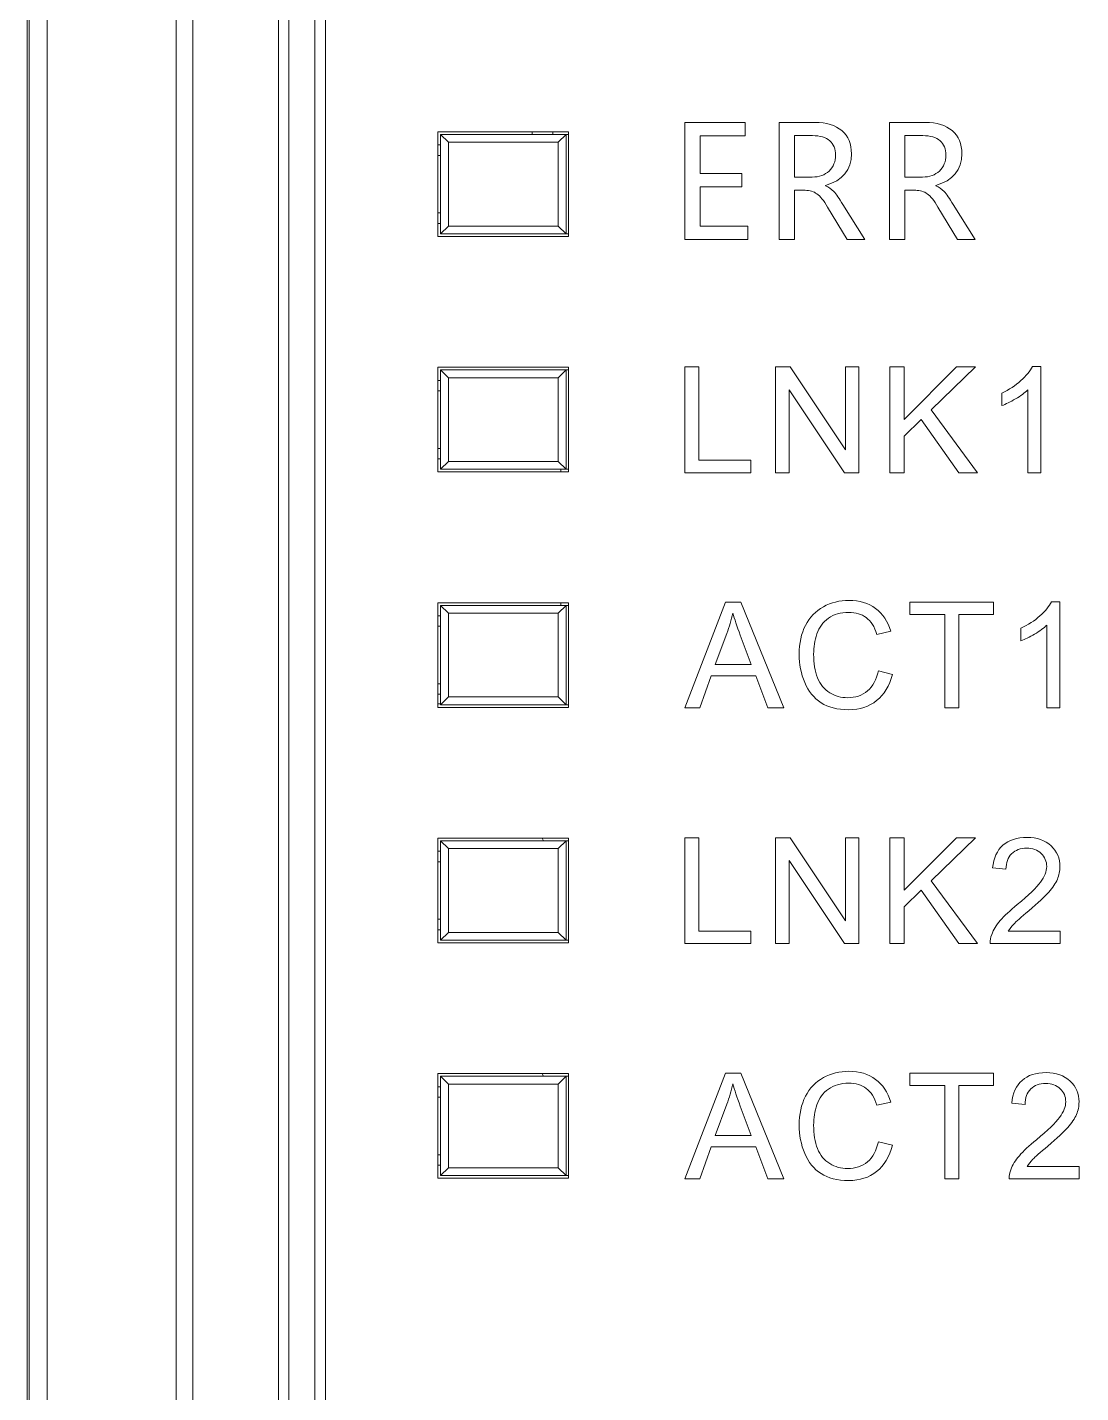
# Model space of a CAD drawing. Header units: millimetres. Extents: x 33157 to 59611, y -29750 to 1750.
# Drawn here: x 53366.64 to 53386.78, y -3633.18 to -3607.08 of the extents above; entities that cross this region are included whole.
import ezdxf

# ---------------------------------------------------------------- set-up
doc = ezdxf.new("R2010")
doc.units = ezdxf.units.MM
doc.layers.add('layer 1', color=7, linetype='Continuous', lineweight=18)

msp = doc.modelspace()

# ---------------------------------------------------------------- linework, layer by layer
at = {"layer": 'layer 1', "lineweight": 9}
for p, q in [((53366.63713943613, -3580.830937481324), (53366.63713943613, -3679.330737481322)), ((53366.67483943612, -3581.495037481319), (53366.67483943612, -3678.66663748132)), ((53367.01663943617, -3581.495037481319), (53367.01663943617, -3678.66663748132)), ((53369.48313943615, -3585.811437481322), (53369.48313943615, -3674.350237481324)), ((53369.79933943615, -3585.811437481322), (53369.79933943615, -3674.350237481324)), ((53371.43713943606, -3586.080937481324), (53371.43713943606, -3674.080737481322)), ((53371.63703943619, -3586.080937481324), (53371.63703943619, -3674.080737481322)), ((53372.13713943613, -3586.080937481324), (53372.13713943613, -3674.080737481322)), ((53372.3371394362, -3586.080937481324), (53372.3371394362, -3674.080737481322)), ((53374.48713943611, -3609.08083748132), (53374.48713943611, -3611.08083748132)), ((53374.53713943616, -3609.130837481322), (53374.53713943616, -3611.030837481317)), ((53376.28713943616, -3609.08083748132), (53376.28713943616, -3609.130837481322)), ((53376.68713943618, -3609.08083748132), (53376.68713943618, -3609.130837481322)), ((53376.93713943618, -3609.130837481322), (53376.93713943618, -3611.030837481317)), ((53376.98713943611, -3609.08083748132), (53376.98713943611, -3611.08083748132)), ((53374.68713943618, -3609.280837481324), (53374.68713943618, -3610.880837481322)), ((53376.78713943616, -3609.280837481324), (53376.78713943616, -3610.880837481322)), ((53374.48713943611, -3613.58083748132), (53374.48713943611, -3615.580837481327)), ((53374.53713943616, -3613.630837481322), (53374.53713943616, -3615.530837481324)), ((53376.93713943618, -3613.630837481322), (53376.93713943618, -3615.530837481324)), ((53376.98713943611, -3613.58083748132), (53376.98713943611, -3615.580837481327)), ((53374.68713943618, -3613.780837481324), (53374.68713943618, -3615.380837481322)), ((53376.78713943616, -3613.780837481324), (53376.78713943616, -3615.380837481322)), ((53376.83713943609, -3615.530837481324), (53376.83713943609, -3615.580837481327)), ((53374.48713943611, -3618.080837481327), (53374.48713943611, -3620.08083748132)), ((53374.53713943616, -3618.130837481322), (53374.53713943616, -3620.030837481324)), ((53376.83713943609, -3618.080837481327), (53376.83713943609, -3618.130837481322)), ((53376.93713943618, -3618.130837481322), (53376.93713943618, -3620.030837481324)), ((53376.98713943611, -3618.080837481327), (53376.98713943611, -3620.08083748132)), ((53374.68713943618, -3618.280837481324), (53374.68713943618, -3619.880837481322)), ((53376.78713943616, -3618.280837481324), (53376.78713943616, -3619.880837481322)), ((53374.48713943611, -3622.58083748132), (53374.48713943611, -3624.58083748132)), ((53376.98713943611, -3622.58083748132), (53376.98713943611, -3624.58083748132)), ((53374.53713943616, -3622.630837481322), (53374.53713943616, -3624.530837481324)), ((53374.68713943618, -3622.780837481324), (53374.68713943618, -3624.380837481322)), ((53376.78713943616, -3622.780837481324), (53376.78713943616, -3624.380837481322)), ((53376.93713943618, -3622.630837481322), (53376.93713943618, -3624.530837481324)), ((53374.48713943611, -3627.08083748132), (53374.48713943611, -3629.08083748132)), ((53374.53713943616, -3627.130837481322), (53374.53713943616, -3629.030837481324)), ((53374.68713943618, -3627.280837481317), (53374.68713943618, -3628.880837481322)), ((53376.78713943616, -3627.280837481317), (53376.78713943616, -3628.880837481322)), ((53376.93713943618, -3627.130837481322), (53376.93713943618, -3629.030837481324)), ((53376.98713943611, -3627.08083748132), (53376.98713943611, -3629.08083748132))]:
    msp.add_line(p, q, dxfattribs=at)
at = {"layer": 'layer 1'}
for points, knots in [([(53380.41503943612, -3611.141437481324), (53380.41503943612, -3611.141437481324), (53379.2099394361, -3611.141437481324), (53379.2099394361, -3611.141437481324), (53379.2099394361, -3611.141437481324), (53379.2099394361, -3608.900237481327), (53379.2099394361, -3608.900237481327), (53379.2099394361, -3608.900237481327), (53380.36463943605, -3608.900237481327), (53380.36463943605, -3608.900237481327), (53380.36463943605, -3608.900237481327), (53380.36463943605, -3609.157537481325), (53380.36463943605, -3609.157537481325), (53380.36463943605, -3609.157537481325), (53379.49933943611, -3609.157537481325), (53379.49933943611, -3609.157537481325), (53379.49933943611, -3609.157537481325), (53379.49933943611, -3609.875137481321), (53379.49933943611, -3609.875137481321), (53379.49933943611, -3609.875137481321), (53380.30093943611, -3609.875137481321), (53380.30093943611, -3609.875137481321), (53380.30093943611, -3609.875137481321), (53380.30093943611, -3610.131437481322), (53380.30093943611, -3610.131437481322), (53380.30093943611, -3610.131437481322), (53379.49933943611, -3610.131437481322), (53379.49933943611, -3610.131437481322), (53379.49933943611, -3610.131437481322), (53379.49933943611, -3610.885137481323), (53379.49933943611, -3610.885137481323), (53379.49933943611, -3610.885137481323), (53380.41503943612, -3610.885137481323), (53380.41503943612, -3610.885137481323), (53380.41503943612, -3610.885137481323), (53380.41503943612, -3611.141437481324), (53380.41503943612, -3611.141437481324)], [0, 0, 0, 0, 139937.0325976835, 139937.0325976835, 139937.0325976835, 279874.0651953671, 279874.0651953671, 279874.0651953671, 419811.0977930505, 419811.0977930505, 419811.0977930505, 559748.130390734, 559748.130390734, 559748.130390734, 699685.1629884173, 699685.1629884173, 699685.1629884173, 839622.195586101, 839622.195586101, 839622.195586101, 979559.2281837844, 979559.2281837844, 979559.2281837844, 1119496.260781468, 1119496.260781468, 1119496.260781468, 1259433.293379151, 1259433.293379151, 1259433.293379151, 1399370.325976835, 1399370.325976835, 1399370.325976835, 1539307.358574518, 1539307.358574518, 1539307.358574518, 1679244.391172202, 1679244.391172202, 1679244.391172202, 1679244.391172202]), ([(53382.65083943614, -3611.141437481324), (53382.65083943614, -3611.141437481324), (53382.30953943617, -3611.141437481324), (53382.30953943617, -3611.141437481324), (53382.30953943617, -3611.141437481324), (53381.93763943615, -3610.519137481321), (53381.93763943615, -3610.519137481321), (53381.86353943606, -3610.394637481323), (53381.7953394362, -3610.310237481323), (53381.73363943612, -3610.265337481323), (53381.67193943616, -3610.220337481324), (53381.59833943615, -3610.198137481325), (53381.51243943621, -3610.198137481325), (53381.51243943621, -3610.198137481325), (53381.30393943614, -3610.198137481325), (53381.30393943614, -3610.198137481325), (53381.30393943614, -3610.198137481325), (53381.30393943614, -3611.141437481324), (53381.30393943614, -3611.141437481324), (53381.30393943614, -3611.141437481324), (53381.01453943613, -3611.141437481324), (53381.01453943613, -3611.141437481324), (53381.01453943613, -3611.141437481324), (53381.01453943613, -3608.900237481327), (53381.01453943613, -3608.900237481327), (53381.01453943613, -3608.900237481327), (53381.69763943616, -3608.900237481327), (53381.69763943616, -3608.900237481327), (53381.91543943614, -3608.900237481327), (53382.0862394361, -3608.952537481323), (53382.20973943609, -3609.057737481321), (53382.33323943619, -3609.162937481319), (53382.39493943616, -3609.310137481326), (53382.39493943616, -3609.499237481322), (53382.39493943616, -3609.809937481324), (53382.22903943613, -3610.011437481319), (53381.89713943614, -3610.103837481321), (53381.89713943614, -3610.103837481321), (53381.89713943614, -3610.111237481323), (53381.89713943614, -3610.111237481323), (53381.95883943611, -3610.137337481326), (53382.01223943608, -3610.17443748132), (53382.05713943606, -3610.222837481327), (53382.10203943615, -3610.270737481324), (53382.15983943611, -3610.353237481321), (53382.23143943613, -3610.47023748132), (53382.23143943613, -3610.47023748132), (53382.65083943614, -3611.141437481324), (53382.65083943614, -3611.141437481324)], [0, 0, 0, 0, 138315.7474381975, 138315.7474381975, 138315.7474381975, 276631.4948763949, 276631.4948763949, 276631.4948763949, 414947.2423145924, 414947.2423145924, 414947.2423145924, 553262.9897527898, 553262.9897527898, 553262.9897527898, 691578.7371909873, 691578.7371909873, 691578.7371909873, 829894.4846291847, 829894.4846291847, 829894.4846291847, 968210.2320673822, 968210.2320673822, 968210.2320673822, 1106525.97950558, 1106525.97950558, 1106525.97950558, 1244841.726943777, 1244841.726943777, 1244841.726943777, 1383157.474381975, 1383157.474381975, 1383157.474381975, 1521473.221820172, 1521473.221820172, 1521473.221820172, 1659788.969258369, 1659788.969258369, 1659788.969258369, 1798104.716696567, 1798104.716696567, 1798104.716696567, 1936420.464134764, 1936420.464134764, 1936420.464134764, 2074736.211572962, 2074736.211572962, 2074736.211572962, 2213051.959011159, 2213051.959011159, 2213051.959011159, 2213051.959011159]), ([(53384.76063943612, -3611.141437481324), (53384.76063943612, -3611.141437481324), (53384.41933943615, -3611.141437481324), (53384.41933943615, -3611.141437481324), (53384.41933943615, -3611.141437481324), (53384.04743943612, -3610.519137481321), (53384.04743943612, -3610.519137481321), (53383.97333943615, -3610.394637481323), (53383.90513943617, -3610.310237481323), (53383.8434394361, -3610.265337481323), (53383.78173943613, -3610.220337481324), (53383.70813943613, -3610.198137481325), (53383.62223943607, -3610.198137481325), (53383.62223943607, -3610.198137481325), (53383.41373943612, -3610.198137481325), (53383.41373943612, -3610.198137481325), (53383.41373943612, -3610.198137481325), (53383.41373943612, -3611.141437481324), (53383.41373943612, -3611.141437481324), (53383.41373943612, -3611.141437481324), (53383.12433943611, -3611.141437481324), (53383.12433943611, -3611.141437481324), (53383.12433943611, -3611.141437481324), (53383.12433943611, -3608.900237481327), (53383.12433943611, -3608.900237481327), (53383.12433943611, -3608.900237481327), (53383.80743943613, -3608.900237481327), (53383.80743943613, -3608.900237481327), (53384.02523943612, -3608.900237481327), (53384.1960394362, -3608.952537481323), (53384.31953943618, -3609.057737481321), (53384.44303943605, -3609.162937481319), (53384.50473943613, -3609.310137481326), (53384.50473943613, -3609.499237481322), (53384.50473943613, -3609.809937481324), (53384.33883943611, -3610.011437481319), (53384.00693943612, -3610.103837481321), (53384.00693943612, -3610.103837481321), (53384.00693943612, -3610.111237481323), (53384.00693943612, -3610.111237481323), (53384.06863943608, -3610.137337481326), (53384.12203943617, -3610.17443748132), (53384.16693943615, -3610.222837481327), (53384.21183943613, -3610.270737481324), (53384.26963943608, -3610.353237481321), (53384.34123943611, -3610.47023748132), (53384.34123943611, -3610.47023748132), (53384.76063943612, -3611.141437481324), (53384.76063943612, -3611.141437481324)], [0, 0, 0, 0, 138321.0194259754, 138321.0194259754, 138321.0194259754, 276642.0388519507, 276642.0388519507, 276642.0388519507, 414963.0582779261, 414963.0582779261, 414963.0582779261, 553284.0777039015, 553284.0777039015, 553284.0777039015, 691605.0971298768, 691605.0971298768, 691605.0971298768, 829926.1165558521, 829926.1165558521, 829926.1165558521, 968247.1359818275, 968247.1359818275, 968247.1359818275, 1106568.155407803, 1106568.155407803, 1106568.155407803, 1244889.174833778, 1244889.174833778, 1244889.174833778, 1383210.194259754, 1383210.194259754, 1383210.194259754, 1521531.213685729, 1521531.213685729, 1521531.213685729, 1659852.233111704, 1659852.233111704, 1659852.233111704, 1798173.25253768, 1798173.25253768, 1798173.25253768, 1936494.271963655, 1936494.271963655, 1936494.271963655, 2074815.29138963, 2074815.29138963, 2074815.29138963, 2213136.310815606, 2213136.310815606, 2213136.310815606, 2213136.310815606]), ([(53381.30393943614, -3609.153537481324), (53381.30393943614, -3609.153537481324), (53381.30393943614, -3609.944737481324), (53381.30393943614, -3609.944737481324), (53381.30393943614, -3609.944737481324), (53381.64523943611, -3609.944737481324), (53381.64523943611, -3609.944737481324), (53381.77763943611, -3609.944737481324), (53381.88473943614, -3609.906237481321), (53381.96723943616, -3609.829237481324), (53382.04973943617, -3609.751637481319), (53382.09123943611, -3609.650437481322), (53382.09123943611, -3609.525437481322), (53382.09123943611, -3609.408437481324), (53382.05323943617, -3609.317537481321), (53381.97813943615, -3609.251837481322), (53381.90303943613, -3609.186137481322), (53381.79343943617, -3609.153537481324), (53381.64963943609, -3609.153537481324), (53381.64963943609, -3609.153537481324), (53381.30393943614, -3609.153537481324), (53381.30393943614, -3609.153537481324)], [0, 0, 0, 0, 144335.8656659638, 144335.8656659638, 144335.8656659638, 288671.7313319276, 288671.7313319276, 288671.7313319276, 433007.5969978914, 433007.5969978914, 433007.5969978914, 577343.4626638553, 577343.4626638553, 577343.4626638553, 721679.328329819, 721679.328329819, 721679.328329819, 866015.1939957829, 866015.1939957829, 866015.1939957829, 1010351.059661747, 1010351.059661747, 1010351.059661747, 1010351.059661747]), ([(53383.41373943612, -3609.153537481324), (53383.41373943612, -3609.153537481324), (53383.41373943612, -3609.944737481324), (53383.41373943612, -3609.944737481324), (53383.41373943612, -3609.944737481324), (53383.75503943609, -3609.944737481324), (53383.75503943609, -3609.944737481324), (53383.88743943609, -3609.944737481324), (53383.99453943611, -3609.906237481321), (53384.07703943613, -3609.829237481324), (53384.15953943615, -3609.751637481319), (53384.20103943608, -3609.650437481322), (53384.20103943608, -3609.525437481322), (53384.20103943608, -3609.408437481324), (53384.16303943614, -3609.317537481321), (53384.08793943613, -3609.251837481322), (53384.01283943611, -3609.186137481322), (53383.90323943614, -3609.153537481324), (53383.75943943618, -3609.153537481324), (53383.75943943618, -3609.153537481324), (53383.41373943612, -3609.153537481324), (53383.41373943612, -3609.153537481324)], [0, 0, 0, 0, 144341.3772217389, 144341.3772217389, 144341.3772217389, 288682.7544434778, 288682.7544434778, 288682.7544434778, 433024.1316652167, 433024.1316652167, 433024.1316652167, 577365.5088869557, 577365.5088869557, 577365.5088869557, 721706.8861086946, 721706.8861086946, 721706.8861086946, 866048.2633304335, 866048.2633304335, 866048.2633304335, 1010389.640552173, 1010389.640552173, 1010389.640552173, 1010389.640552173]), ([(53379.2099394361, -3615.595437481322), (53379.2099394361, -3615.595437481322), (53379.2099394361, -3613.574737481321), (53379.2099394361, -3613.574737481321), (53379.2099394361, -3613.574737481321), (53379.4780394362, -3613.574737481321), (53379.4780394362, -3613.574737481321), (53379.4780394362, -3613.574737481321), (53379.4780394362, -3615.358337481323), (53379.4780394362, -3615.358337481323), (53379.4780394362, -3615.358337481323), (53380.47143943612, -3615.358337481323), (53380.47143943612, -3615.358337481323), (53380.47143943612, -3615.358337481323), (53380.47143943612, -3615.595437481322), (53380.47143943612, -3615.595437481322), (53380.47143943612, -3615.595437481322), (53379.2099394361, -3615.595437481322), (53379.2099394361, -3615.595437481322)], [0, 0, 0, 0, 146460.0384541511, 146460.0384541511, 146460.0384541511, 292920.0769083021, 292920.0769083021, 292920.0769083021, 439380.1153624533, 439380.1153624533, 439380.1153624533, 585840.1538166043, 585840.1538166043, 585840.1538166043, 732300.1922707554, 732300.1922707554, 732300.1922707554, 878760.2307249065, 878760.2307249065, 878760.2307249065, 878760.2307249065]), ([(53380.94483943614, -3615.595437481322), (53380.94483943614, -3615.595437481322), (53380.94483943614, -3613.574737481321), (53380.94483943614, -3613.574737481321), (53380.94483943614, -3613.574737481321), (53381.21953943621, -3613.574737481321), (53381.21953943621, -3613.574737481321), (53381.21953943621, -3613.574737481321), (53382.27973943616, -3615.160837481321), (53382.27973943616, -3615.160837481321), (53382.27973943616, -3615.160837481321), (53382.27973943616, -3613.574737481321), (53382.27973943616, -3613.574737481321), (53382.27973943616, -3613.574737481321), (53382.53653943613, -3613.574737481321), (53382.53653943613, -3613.574737481321), (53382.53653943613, -3613.574737481321), (53382.53653943613, -3615.595437481322), (53382.53653943613, -3615.595437481322), (53382.53653943613, -3615.595437481322), (53382.26183943618, -3615.595437481322), (53382.26183943618, -3615.595437481322), (53382.26183943618, -3615.595437481322), (53381.20163943611, -3614.009337481321), (53381.20163943611, -3614.009337481321), (53381.20163943611, -3614.009337481321), (53381.20163943611, -3615.595437481322), (53381.20163943611, -3615.595437481322), (53381.20163943611, -3615.595437481322), (53380.94483943614, -3615.595437481322), (53380.94483943614, -3615.595437481322)], [0, 0, 0, 0, 141251.6092724068, 141251.6092724068, 141251.6092724068, 282503.2185448137, 282503.2185448137, 282503.2185448137, 423754.8278172205, 423754.8278172205, 423754.8278172205, 565006.4370896274, 565006.4370896274, 565006.4370896274, 706258.0463620342, 706258.0463620342, 706258.0463620342, 847509.6556344411, 847509.6556344411, 847509.6556344411, 988761.264906848, 988761.264906848, 988761.264906848, 1130012.874179255, 1130012.874179255, 1130012.874179255, 1271264.483451661, 1271264.483451661, 1271264.483451661, 1412516.092724068, 1412516.092724068, 1412516.092724068, 1412516.092724068]), ([(53383.13123943614, -3615.595437481322), (53383.13123943614, -3615.595437481322), (53383.13123943614, -3613.574737481321), (53383.13123943614, -3613.574737481321), (53383.13123943614, -3613.574737481321), (53383.39933943613, -3613.574737481321), (53383.39933943613, -3613.574737481321), (53383.39933943613, -3613.574737481321), (53383.39933943613, -3614.576637481324), (53383.39933943613, -3614.576637481324), (53383.39933943613, -3614.576637481324), (53384.40313943608, -3613.574737481321), (53384.40313943608, -3613.574737481321), (53384.40313943608, -3613.574737481321), (53384.76533943617, -3613.574737481321), (53384.76533943617, -3613.574737481321), (53384.76533943617, -3613.574737481321), (53383.91773943607, -3614.394137481321), (53383.91773943607, -3614.394137481321), (53383.91773943607, -3614.394137481321), (53384.80203943611, -3615.595437481322), (53384.80203943611, -3615.595437481322), (53384.80203943611, -3615.595437481322), (53384.44923943623, -3615.595437481322), (53384.44923943623, -3615.595437481322), (53384.44923943623, -3615.595437481322), (53383.73003943618, -3614.575637481327), (53383.73003943618, -3614.575637481327), (53383.73003943618, -3614.575637481327), (53383.39933943613, -3614.895537481322), (53383.39933943613, -3614.895537481322), (53383.39933943613, -3614.895537481322), (53383.39933943613, -3615.595437481322), (53383.39933943613, -3615.595437481322), (53383.39933943613, -3615.595437481322), (53383.13123943614, -3615.595437481322), (53383.13123943614, -3615.595437481322)], [0, 0, 0, 0, 139953.9060542283, 139953.9060542283, 139953.9060542283, 279907.8121084569, 279907.8121084569, 279907.8121084569, 419861.7181626852, 419861.7181626852, 419861.7181626852, 559815.6242169136, 559815.6242169136, 559815.6242169136, 699769.5302711419, 699769.5302711419, 699769.5302711419, 839723.4363253705, 839723.4363253705, 839723.4363253705, 979677.3423795988, 979677.3423795988, 979677.3423795988, 1119631.248433827, 1119631.248433827, 1119631.248433827, 1259585.154488056, 1259585.154488056, 1259585.154488056, 1399539.060542284, 1399539.060542284, 1399539.060542284, 1539492.966596512, 1539492.966596512, 1539492.966596512, 1679446.872650741, 1679446.872650741, 1679446.872650741, 1679446.872650741]), ([(53386.01433943612, -3615.595437481322), (53386.01433943612, -3615.595437481322), (53385.76593943608, -3615.595437481322), (53385.76593943608, -3615.595437481322), (53385.76593943608, -3615.595437481322), (53385.76593943608, -3614.014037481326), (53385.76593943608, -3614.014037481326), (53385.7062394361, -3614.071437481324), (53385.62763943621, -3614.12833748132), (53385.5307394362, -3614.185237481323), (53385.43383943608, -3614.242237481317), (53385.34633943606, -3614.28503748132), (53385.26923943606, -3614.31323748132), (53385.26923943606, -3614.31323748132), (53385.26923943606, -3614.07333748132), (53385.26923943606, -3614.07333748132), (53385.40803943614, -3614.008437481322), (53385.52933943614, -3613.929437481324), (53385.63333943619, -3613.836237481321), (53385.73723943617, -3613.743637481325), (53385.81113943613, -3613.653737481319), (53385.85433943609, -3613.566237481325), (53385.85433943609, -3613.566237481325), (53386.01433943612, -3613.566237481325), (53386.01433943612, -3613.566237481325), (53386.01433943612, -3613.566237481325), (53386.01433943612, -3615.595437481322), (53386.01433943612, -3615.595437481322)], [0, 0, 0, 0, 141928.2279613859, 141928.2279613859, 141928.2279613859, 283856.4559227718, 283856.4559227718, 283856.4559227718, 425784.6838841576, 425784.6838841576, 425784.6838841576, 567712.9118455435, 567712.9118455435, 567712.9118455435, 709641.1398069294, 709641.1398069294, 709641.1398069294, 851569.3677683152, 851569.3677683152, 851569.3677683152, 993497.595729701, 993497.595729701, 993497.595729701, 1135425.823691087, 1135425.823691087, 1135425.823691087, 1277354.051652473, 1277354.051652473, 1277354.051652473, 1277354.051652473]), ([(53379.2099394361, -3620.091137481321), (53379.2099394361, -3620.091137481321), (53379.98503943619, -3618.07043748132), (53379.98503943619, -3618.07043748132), (53379.98503943619, -3618.07043748132), (53380.27903943618, -3618.07043748132), (53380.27903943618, -3618.07043748132), (53380.27903943618, -3618.07043748132), (53381.1017394362, -3620.091137481321), (53381.1017394362, -3620.091137481321), (53381.1017394362, -3620.091137481321), (53380.79743943612, -3620.091137481321), (53380.79743943612, -3620.091137481321), (53380.79743943612, -3620.091137481321), (53380.56363943608, -3619.478737481323), (53380.56363943608, -3619.478737481323), (53380.56363943608, -3619.478737481323), (53379.71273943612, -3619.478737481323), (53379.71273943612, -3619.478737481323), (53379.71273943612, -3619.478737481323), (53379.49353943607, -3620.091137481321), (53379.49353943607, -3620.091137481321), (53379.49353943607, -3620.091137481321), (53379.2099394361, -3620.091137481321), (53379.2099394361, -3620.091137481321)], [0, 0, 0, 0, 143210.0562623974, 143210.0562623974, 143210.0562623974, 286420.1125247947, 286420.1125247947, 286420.1125247947, 429630.1687871921, 429630.1687871921, 429630.1687871921, 572840.2250495894, 572840.2250495894, 572840.2250495894, 716050.2813119867, 716050.2813119867, 716050.2813119867, 859260.3375743842, 859260.3375743842, 859260.3375743842, 1002470.393836781, 1002470.393836781, 1002470.393836781, 1145680.450099179, 1145680.450099179, 1145680.450099179, 1145680.450099179]), ([(53382.90993943617, -3619.382337481321), (53382.90993943617, -3619.382337481321), (53383.17803943616, -3619.450037481321), (53383.17803943616, -3619.450037481321), (53383.12213943612, -3619.669737481322), (53383.02143943617, -3619.836637481319), (53382.87613943619, -3619.951937481324), (53382.73073943616, -3620.067137481324), (53382.55293943621, -3620.125037481323), (53382.34273943612, -3620.125037481323), (53382.1254394361, -3620.125037481323), (53381.94853943614, -3620.08083748132), (53381.81213943606, -3619.991937481324), (53381.6757394361, -3619.903437481326), (53381.57223943614, -3619.775037481318), (53381.50123943614, -3619.607137481317), (53381.43023943614, -3619.438737481322), (53381.39443943619, -3619.258637481325), (53381.39443943619, -3619.065737481323), (53381.39443943619, -3618.855437481324), (53381.43443943611, -3618.672037481322), (53381.5148394362, -3618.51543748132), (53381.59533943613, -3618.358737481321), (53381.70963943614, -3618.239737481322), (53381.85773943613, -3618.158437481324), (53382.00593943619, -3618.077037481321), (53382.16913943614, -3618.036537481325), (53382.34693943609, -3618.036537481325), (53382.54923943609, -3618.036537481325), (53382.71903943612, -3618.087837481317), (53382.85633943618, -3618.19083748132), (53382.99413943609, -3618.293837481323), (53383.09013943611, -3618.43823748132), (53383.14423943606, -3618.624537481322), (53383.14423943606, -3618.624537481322), (53382.88173943611, -3618.686637481324), (53382.88173943611, -3618.686637481324), (53382.83513943611, -3618.539837481322), (53382.76693943613, -3618.432637481324), (53382.67803943616, -3618.365837481323), (53382.58913943607, -3618.298537481321), (53382.47723943616, -3618.26513748132), (53382.34223943616, -3618.26513748132), (53382.18743943614, -3618.26513748132), (53382.05763943614, -3618.302337481319), (53381.95373943615, -3618.376637481327), (53381.8497394361, -3618.450937481327), (53381.77633943611, -3618.55113748132), (53381.7345394361, -3618.676237481325), (53381.69223943613, -3618.801837481325), (53381.67103943617, -3618.931237481323), (53381.67103943617, -3619.064337481322), (53381.67103943617, -3619.236037481321), (53381.69593943613, -3619.386037481322), (53381.74583943612, -3619.514037481319), (53381.79563943615, -3619.64243748132), (53381.87323943611, -3619.737937481324), (53381.97863943611, -3619.80143748132), (53382.08403943611, -3619.864937481324), (53382.19783943616, -3619.896437481321), (53382.32063943606, -3619.896437481321), (53382.47013943612, -3619.896437481321), (53382.59623943611, -3619.853137481324), (53382.6997394362, -3619.767037481323), (53382.80323943617, -3619.680537481318), (53382.87323943611, -3619.552537481321), (53382.90993943617, -3619.382337481321)], [0, 0, 0, 0, 136995.7230331498, 136995.7230331498, 136995.7230331498, 273991.4460662993, 273991.4460662993, 273991.4460662993, 410987.1690994492, 410987.1690994492, 410987.1690994492, 547982.8921325987, 547982.8921325987, 547982.8921325987, 684978.6151657485, 684978.6151657485, 684978.6151657485, 821974.338198898, 821974.338198898, 821974.338198898, 958970.0612320477, 958970.0612320477, 958970.0612320477, 1095965.784265197, 1095965.784265197, 1095965.784265197, 1232961.507298347, 1232961.507298347, 1232961.507298347, 1369957.230331497, 1369957.230331497, 1369957.230331497, 1506952.953364647, 1506952.953364647, 1506952.953364647, 1643948.676397796, 1643948.676397796, 1643948.676397796, 1780944.399430946, 1780944.399430946, 1780944.399430946, 1917940.122464095, 1917940.122464095, 1917940.122464095, 2054935.845497245, 2054935.845497245, 2054935.845497245, 2191931.568530395, 2191931.568530395, 2191931.568530395, 2328927.291563544, 2328927.291563544, 2328927.291563544, 2465923.014596695, 2465923.014596695, 2465923.014596695, 2602918.737629844, 2602918.737629844, 2602918.737629844, 2739914.460662994, 2739914.460662994, 2739914.460662994, 2876910.183696143, 2876910.183696143, 2876910.183696143, 3013905.906729293, 3013905.906729293, 3013905.906729293, 3013905.906729293]), ([(53384.17913943615, -3620.091137481321), (53384.17913943615, -3620.091137481321), (53384.17913943615, -3618.307537481319), (53384.17913943615, -3618.307537481319), (53384.17913943615, -3618.307537481319), (53383.51313943618, -3618.307537481319), (53383.51313943618, -3618.307537481319), (53383.51313943618, -3618.307537481319), (53383.51313943618, -3618.07043748132), (53383.51313943618, -3618.07043748132), (53383.51313943618, -3618.07043748132), (53385.11333943617, -3618.07043748132), (53385.11333943617, -3618.07043748132), (53385.11333943617, -3618.07043748132), (53385.11333943617, -3618.307537481319), (53385.11333943617, -3618.307537481319), (53385.11333943617, -3618.307537481319), (53384.44733943608, -3618.307537481319), (53384.44733943608, -3618.307537481319), (53384.44733943608, -3618.307537481319), (53384.44733943608, -3620.091137481321), (53384.44733943608, -3620.091137481321), (53384.44733943608, -3620.091137481321), (53384.17913943615, -3620.091137481321), (53384.17913943615, -3620.091137481321)], [0, 0, 0, 0, 143220.1032585737, 143220.1032585737, 143220.1032585737, 286440.2065171473, 286440.2065171473, 286440.2065171473, 429660.3097757209, 429660.3097757209, 429660.3097757209, 572880.4130342946, 572880.4130342946, 572880.4130342946, 716100.5162928683, 716100.5162928683, 716100.5162928683, 859320.6195514419, 859320.6195514419, 859320.6195514419, 1002540.722810016, 1002540.722810016, 1002540.722810016, 1145760.826068589, 1145760.826068589, 1145760.826068589, 1145760.826068589]), ([(53386.37883943615, -3620.091137481321), (53386.37883943615, -3620.091137481321), (53386.13043943611, -3620.091137481321), (53386.13043943611, -3620.091137481321), (53386.13043943611, -3620.091137481321), (53386.13043943611, -3618.509737481319), (53386.13043943611, -3618.509737481319), (53386.07073943612, -3618.567137481324), (53385.99213943612, -3618.62403748132), (53385.89523943623, -3618.680937481323), (53385.79833943611, -3618.737937481324), (53385.7108394362, -3618.780737481326), (53385.63373943609, -3618.80893748132), (53385.63373943609, -3618.80893748132), (53385.63373943609, -3618.569037481327), (53385.63373943609, -3618.569037481327), (53385.77253943605, -3618.504137481322), (53385.89383943616, -3618.425137481324), (53385.9978394361, -3618.331937481328), (53386.1017394362, -3618.239337481325), (53386.17563943616, -3618.149437481326), (53386.21883943611, -3618.061937481324), (53386.21883943611, -3618.061937481324), (53386.37883943615, -3618.061937481324), (53386.37883943615, -3618.061937481324), (53386.37883943615, -3618.061937481324), (53386.37883943615, -3620.091137481321), (53386.37883943615, -3620.091137481321)], [0, 0, 0, 0, 141935.2127963817, 141935.2127963817, 141935.2127963817, 283870.4255927633, 283870.4255927633, 283870.4255927633, 425805.638389145, 425805.638389145, 425805.638389145, 567740.8511855267, 567740.8511855267, 567740.8511855267, 709676.0639819084, 709676.0639819084, 709676.0639819084, 851611.27677829, 851611.27677829, 851611.27677829, 993546.4895746716, 993546.4895746716, 993546.4895746716, 1135481.702371053, 1135481.702371053, 1135481.702371053, 1277416.915167435, 1277416.915167435, 1277416.915167435, 1277416.915167435]), ([(53379.79123943618, -3619.261437481319), (53379.79123943618, -3619.261437481319), (53380.47993943612, -3619.261437481319), (53380.47993943612, -3619.261437481319), (53380.47993943612, -3619.261437481319), (53380.26913943612, -3618.701237481319), (53380.26913943612, -3618.701237481319), (53380.20563943607, -3618.530937481321), (53380.15773943618, -3618.390337481323), (53380.12433943611, -3618.279237481321), (53380.09653943618, -3618.411037481324), (53380.05933943616, -3618.540337481324), (53380.01283943611, -3618.668237481324), (53380.01283943611, -3618.668237481324), (53379.79123943618, -3619.261437481319), (53379.79123943618, -3619.261437481319)], [0, 0, 0, 0, 148705.8862746255, 148705.8862746255, 148705.8862746255, 297411.772549251, 297411.772549251, 297411.772549251, 446117.6588238766, 446117.6588238766, 446117.6588238766, 594823.5450985021, 594823.5450985021, 594823.5450985021, 743529.4313731275, 743529.4313731275, 743529.4313731275, 743529.4313731275]), ([(53379.2099394361, -3624.595437481322), (53379.2099394361, -3624.595437481322), (53379.2099394361, -3622.574737481321), (53379.2099394361, -3622.574737481321), (53379.2099394361, -3622.574737481321), (53379.4780394362, -3622.574737481321), (53379.4780394362, -3622.574737481321), (53379.4780394362, -3622.574737481321), (53379.4780394362, -3624.358337481323), (53379.4780394362, -3624.358337481323), (53379.4780394362, -3624.358337481323), (53380.47143943612, -3624.358337481323), (53380.47143943612, -3624.358337481323), (53380.47143943612, -3624.358337481323), (53380.47143943612, -3624.595437481322), (53380.47143943612, -3624.595437481322), (53380.47143943612, -3624.595437481322), (53379.2099394361, -3624.595437481322), (53379.2099394361, -3624.595437481322)], [0, 0, 0, 0, 146473.0562225083, 146473.0562225083, 146473.0562225083, 292946.1124450165, 292946.1124450165, 292946.1124450165, 439419.1686675248, 439419.1686675248, 439419.1686675248, 585892.224890033, 585892.224890033, 585892.224890033, 732365.2811125412, 732365.2811125412, 732365.2811125412, 878838.3373350495, 878838.3373350495, 878838.3373350495, 878838.3373350495]), ([(53380.94483943614, -3624.595437481322), (53380.94483943614, -3624.595437481322), (53380.94483943614, -3622.574737481321), (53380.94483943614, -3622.574737481321), (53380.94483943614, -3622.574737481321), (53381.21953943621, -3622.574737481321), (53381.21953943621, -3622.574737481321), (53381.21953943621, -3622.574737481321), (53382.27973943616, -3624.160837481321), (53382.27973943616, -3624.160837481321), (53382.27973943616, -3624.160837481321), (53382.27973943616, -3622.574737481321), (53382.27973943616, -3622.574737481321), (53382.27973943616, -3622.574737481321), (53382.53653943613, -3622.574737481321), (53382.53653943613, -3622.574737481321), (53382.53653943613, -3622.574737481321), (53382.53653943613, -3624.595437481322), (53382.53653943613, -3624.595437481322), (53382.53653943613, -3624.595437481322), (53382.26183943618, -3624.595437481322), (53382.26183943618, -3624.595437481322), (53382.26183943618, -3624.595437481322), (53381.20163943611, -3623.009337481321), (53381.20163943611, -3623.009337481321), (53381.20163943611, -3623.009337481321), (53381.20163943611, -3624.595437481322), (53381.20163943611, -3624.595437481322), (53381.20163943611, -3624.595437481322), (53380.94483943614, -3624.595437481322), (53380.94483943614, -3624.595437481322)], [0, 0, 0, 0, 141264.1617941921, 141264.1617941921, 141264.1617941921, 282528.3235883843, 282528.3235883843, 282528.3235883843, 423792.4853825764, 423792.4853825764, 423792.4853825764, 565056.6471767685, 565056.6471767685, 565056.6471767685, 706320.8089709607, 706320.8089709607, 706320.8089709607, 847584.970765153, 847584.970765153, 847584.970765153, 988849.132559345, 988849.132559345, 988849.132559345, 1130113.294353537, 1130113.294353537, 1130113.294353537, 1271377.456147729, 1271377.456147729, 1271377.456147729, 1412641.617941921, 1412641.617941921, 1412641.617941921, 1412641.617941921]), ([(53383.13123943614, -3624.595437481322), (53383.13123943614, -3624.595437481322), (53383.13123943614, -3622.574737481321), (53383.13123943614, -3622.574737481321), (53383.13123943614, -3622.574737481321), (53383.39933943613, -3622.574737481321), (53383.39933943613, -3622.574737481321), (53383.39933943613, -3622.574737481321), (53383.39933943613, -3623.576637481324), (53383.39933943613, -3623.576637481324), (53383.39933943613, -3623.576637481324), (53384.40313943608, -3622.574737481321), (53384.40313943608, -3622.574737481321), (53384.40313943608, -3622.574737481321), (53384.76533943617, -3622.574737481321), (53384.76533943617, -3622.574737481321), (53384.76533943617, -3622.574737481321), (53383.91773943607, -3623.394137481321), (53383.91773943607, -3623.394137481321), (53383.91773943607, -3623.394137481321), (53384.80203943611, -3624.595437481322), (53384.80203943611, -3624.595437481322), (53384.80203943611, -3624.595437481322), (53384.44923943623, -3624.595437481322), (53384.44923943623, -3624.595437481322), (53384.44923943623, -3624.595437481322), (53383.73003943618, -3623.57563748132), (53383.73003943618, -3623.57563748132), (53383.73003943618, -3623.57563748132), (53383.39933943613, -3623.895537481322), (53383.39933943613, -3623.895537481322), (53383.39933943613, -3623.895537481322), (53383.39933943613, -3624.595437481322), (53383.39933943613, -3624.595437481322), (53383.39933943613, -3624.595437481322), (53383.13123943614, -3624.595437481322), (53383.13123943614, -3624.595437481322)], [0, 0, 0, 0, 139966.3422193088, 139966.3422193088, 139966.3422193088, 279932.6844386177, 279932.6844386177, 279932.6844386177, 419899.0266579265, 419899.0266579265, 419899.0266579265, 559865.3688772353, 559865.3688772353, 559865.3688772353, 699831.711096544, 699831.711096544, 699831.711096544, 839798.053315853, 839798.053315853, 839798.053315853, 979764.3955351617, 979764.3955351617, 979764.3955351617, 1119730.737754471, 1119730.737754471, 1119730.737754471, 1259697.07997378, 1259697.07997378, 1259697.07997378, 1399663.422193088, 1399663.422193088, 1399663.422193088, 1539629.764412397, 1539629.764412397, 1539629.764412397, 1679596.106631706, 1679596.106631706, 1679596.106631706, 1679596.106631706]), ([(53386.38403943616, -3624.358337481323), (53386.38403943616, -3624.358337481323), (53386.38403943616, -3624.595437481322), (53386.38403943616, -3624.595437481322), (53386.38403943616, -3624.595437481322), (53385.04623943618, -3624.595437481322), (53385.04623943618, -3624.595437481322), (53385.0444394361, -3624.535737481324), (53385.05423943621, -3624.478337481326), (53385.07543943617, -3624.422837481324), (53385.10973943611, -3624.332037481318), (53385.16483943611, -3624.242237481317), (53385.24053943616, -3624.154237481328), (53385.3162394362, -3624.066237481325), (53385.4244394361, -3623.964637481323), (53385.56513943609, -3623.849437481323), (53385.78383943618, -3623.66923748132), (53385.93243943613, -3623.526737481326), (53386.01003943609, -3623.421437481323), (53386.08813943613, -3623.316037481322), (53386.12713943612, -3623.216337481324), (53386.12713943612, -3623.122237481321), (53386.12713943612, -3623.023937481324), (53386.09193943608, -3622.941137481327), (53386.02133943611, -3622.87343748132), (53385.95083943619, -3622.806137481325), (53385.85863943612, -3622.77233748132), (53385.74523943609, -3622.77233748132), (53385.62533943616, -3622.77233748132), (53385.52933943614, -3622.808037481321), (53385.45733943609, -3622.879537481319), (53385.38543943611, -3622.950537481322), (53385.34923943614, -3623.049337481322), (53385.34823943621, -3623.175837481321), (53385.34823943621, -3623.175837481321), (53385.09423943613, -3623.150437481322), (53385.09423943613, -3623.150437481322), (53385.11163943615, -3622.96043748132), (53385.17753943619, -3622.81553748132), (53385.29133943612, -3622.715837481322), (53385.40563943614, -3622.616137481323), (53385.55853943613, -3622.566237481325), (53385.75093943618, -3622.566237481325), (53385.94463943613, -3622.566237481325), (53386.09853943616, -3622.619937481321), (53386.21133943617, -3622.727637481322), (53386.32473943608, -3622.835337481322), (53386.3811394362, -3622.968937481323), (53386.3811394362, -3623.127937481323), (53386.3811394362, -3623.208837481324), (53386.36473943612, -3623.288337481324), (53386.33133943604, -3623.366337481325), (53386.29843943617, -3623.444937481318), (53386.24333943617, -3623.52723748132), (53386.16673943614, -3623.613737481325), (53386.0895394362, -3623.699837481318), (53385.96203943614, -3623.818837481317), (53385.78423943619, -3623.969337481321), (53385.63513943616, -3624.094537481323), (53385.53923943608, -3624.179137481325), (53385.49693943611, -3624.223837481323), (53385.45453943608, -3624.268537481322), (53385.41973943617, -3624.31323748132), (53385.39203943619, -3624.358337481323), (53385.39203943619, -3624.358337481323), (53386.38403943616, -3624.358337481323), (53386.38403943616, -3624.358337481323)], [0, 0, 0, 0, 137010.7852234246, 137010.7852234246, 137010.7852234246, 274021.570446849, 274021.570446849, 274021.570446849, 411032.3556702737, 411032.3556702737, 411032.3556702737, 548043.140893698, 548043.140893698, 548043.140893698, 685053.9261171225, 685053.9261171225, 685053.9261171225, 822064.711340547, 822064.711340547, 822064.711340547, 959075.4965639715, 959075.4965639715, 959075.4965639715, 1096086.281787396, 1096086.281787396, 1096086.281787396, 1233097.067010821, 1233097.067010821, 1233097.067010821, 1370107.852234245, 1370107.852234245, 1370107.852234245, 1507118.637457669, 1507118.637457669, 1507118.637457669, 1644129.422681094, 1644129.422681094, 1644129.422681094, 1781140.207904519, 1781140.207904519, 1781140.207904519, 1918150.993127943, 1918150.993127943, 1918150.993127943, 2055161.778351368, 2055161.778351368, 2055161.778351368, 2192172.563574792, 2192172.563574792, 2192172.563574792, 2329183.348798216, 2329183.348798216, 2329183.348798216, 2466194.134021641, 2466194.134021641, 2466194.134021641, 2603204.919245066, 2603204.919245066, 2603204.919245066, 2740215.70446849, 2740215.70446849, 2740215.70446849, 2877226.489691915, 2877226.489691915, 2877226.489691915, 3014237.274915339, 3014237.274915339, 3014237.274915339, 3014237.274915339]), ([(53379.2099394361, -3629.091137481321), (53379.2099394361, -3629.091137481321), (53379.98503943619, -3627.07043748132), (53379.98503943619, -3627.07043748132), (53379.98503943619, -3627.07043748132), (53380.27903943618, -3627.07043748132), (53380.27903943618, -3627.07043748132), (53380.27903943618, -3627.07043748132), (53381.1017394362, -3629.091137481321), (53381.1017394362, -3629.091137481321), (53381.1017394362, -3629.091137481321), (53380.79743943612, -3629.091137481321), (53380.79743943612, -3629.091137481321), (53380.79743943612, -3629.091137481321), (53380.56363943608, -3628.478737481323), (53380.56363943608, -3628.478737481323), (53380.56363943608, -3628.478737481323), (53379.71273943612, -3628.478737481323), (53379.71273943612, -3628.478737481323), (53379.71273943612, -3628.478737481323), (53379.49353943607, -3629.091137481321), (53379.49353943607, -3629.091137481321), (53379.49353943607, -3629.091137481321), (53379.2099394361, -3629.091137481321), (53379.2099394361, -3629.091137481321)], [0, 0, 0, 0, 143222.7845734261, 143222.7845734261, 143222.7845734261, 286445.5691468522, 286445.5691468522, 286445.5691468522, 429668.3537202784, 429668.3537202784, 429668.3537202784, 572891.1382937045, 572891.1382937045, 572891.1382937045, 716113.9228671306, 716113.9228671306, 716113.9228671306, 859336.7074405567, 859336.7074405567, 859336.7074405567, 1002559.492013983, 1002559.492013983, 1002559.492013983, 1145782.276587409, 1145782.276587409, 1145782.276587409, 1145782.276587409]), ([(53379.79123943618, -3628.261437481327), (53379.79123943618, -3628.261437481327), (53380.47993943612, -3628.261437481327), (53380.47993943612, -3628.261437481327), (53380.47993943612, -3628.261437481327), (53380.26913943612, -3627.701237481319), (53380.26913943612, -3627.701237481319), (53380.20563943607, -3627.530937481321), (53380.15773943618, -3627.390337481323), (53380.12433943611, -3627.279237481328), (53380.09653943618, -3627.411037481324), (53380.05933943616, -3627.540337481324), (53380.01283943611, -3627.668237481324), (53380.01283943611, -3627.668237481324), (53379.79123943618, -3628.261437481327), (53379.79123943618, -3628.261437481327)], [0, 0, 0, 0, 148718.2023800325, 148718.2023800325, 148718.2023800325, 297436.4047600649, 297436.4047600649, 297436.4047600649, 446154.6071400974, 446154.6071400974, 446154.6071400974, 594872.8095201298, 594872.8095201298, 594872.8095201298, 743591.0119001622, 743591.0119001622, 743591.0119001622, 743591.0119001622]), ([(53382.90993943617, -3628.382337481321), (53382.90993943617, -3628.382337481321), (53383.17803943616, -3628.450037481321), (53383.17803943616, -3628.450037481321), (53383.12213943612, -3628.669737481322), (53383.02143943617, -3628.836637481319), (53382.87613943619, -3628.951937481324), (53382.73073943616, -3629.067137481324), (53382.55293943621, -3629.125037481323), (53382.34273943612, -3629.125037481323), (53382.1254394361, -3629.125037481323), (53381.94853943614, -3629.08083748132), (53381.81213943606, -3628.991937481324), (53381.6757394361, -3628.903437481319), (53381.57223943614, -3628.775037481325), (53381.50123943614, -3628.607137481317), (53381.43023943614, -3628.438737481322), (53381.39443943619, -3628.258637481325), (53381.39443943619, -3628.065737481323), (53381.39443943619, -3627.855437481324), (53381.43443943611, -3627.672037481322), (53381.5148394362, -3627.515437481327), (53381.59533943613, -3627.358737481321), (53381.70963943614, -3627.239737481322), (53381.85773943613, -3627.158437481324), (53382.00593943619, -3627.077037481321), (53382.16913943614, -3627.036537481318), (53382.34693943609, -3627.036537481318), (53382.54923943609, -3627.036537481318), (53382.71903943612, -3627.087837481317), (53382.85633943618, -3627.19083748132), (53382.99413943609, -3627.293837481323), (53383.09013943611, -3627.43823748132), (53383.14423943606, -3627.624537481322), (53383.14423943606, -3627.624537481322), (53382.88173943611, -3627.686637481324), (53382.88173943611, -3627.686637481324), (53382.83513943611, -3627.539837481322), (53382.76693943613, -3627.432637481324), (53382.67803943616, -3627.365837481323), (53382.58913943607, -3627.298537481321), (53382.47723943616, -3627.26513748132), (53382.34223943616, -3627.26513748132), (53382.18743943614, -3627.26513748132), (53382.05763943614, -3627.302337481319), (53381.95373943615, -3627.376637481327), (53381.8497394361, -3627.45093748132), (53381.77633943611, -3627.55113748132), (53381.7345394361, -3627.676237481325), (53381.69223943613, -3627.801837481325), (53381.67103943617, -3627.931237481323), (53381.67103943617, -3628.064337481322), (53381.67103943617, -3628.236037481321), (53381.69593943613, -3628.386037481322), (53381.74583943612, -3628.514037481319), (53381.79563943615, -3628.64243748132), (53381.87323943611, -3628.737937481324), (53381.97863943611, -3628.80143748132), (53382.08403943611, -3628.864937481324), (53382.19783943616, -3628.896437481321), (53382.32063943606, -3628.896437481321), (53382.47013943612, -3628.896437481321), (53382.59623943611, -3628.853137481324), (53382.6997394362, -3628.767037481323), (53382.80323943617, -3628.680537481326), (53382.87323943611, -3628.552537481321), (53382.90993943617, -3628.382337481321)], [0, 0, 0, 0, 137007.8960202355, 137007.8960202355, 137007.8960202355, 274015.7920404707, 274015.7920404707, 274015.7920404707, 411023.6880607062, 411023.6880607062, 411023.6880607062, 548031.5840809414, 548031.5840809414, 548031.5840809414, 685039.4801011769, 685039.4801011769, 685039.4801011769, 822047.3761214121, 822047.3761214121, 822047.3761214121, 959055.2721416475, 959055.2721416475, 959055.2721416475, 1096063.168161883, 1096063.168161883, 1096063.168161883, 1233071.064182118, 1233071.064182118, 1233071.064182118, 1370078.960202354, 1370078.960202354, 1370078.960202354, 1507086.856222589, 1507086.856222589, 1507086.856222589, 1644094.752242824, 1644094.752242824, 1644094.752242824, 1781102.64826306, 1781102.64826306, 1781102.64826306, 1918110.544283295, 1918110.544283295, 1918110.544283295, 2055118.440303531, 2055118.440303531, 2055118.440303531, 2192126.336323766, 2192126.336323766, 2192126.336323766, 2329134.232344001, 2329134.232344001, 2329134.232344001, 2466142.128364237, 2466142.128364237, 2466142.128364237, 2603150.024384472, 2603150.024384472, 2603150.024384472, 2740157.920404708, 2740157.920404708, 2740157.920404708, 2877165.816424943, 2877165.816424943, 2877165.816424943, 3014173.712445178, 3014173.712445178, 3014173.712445178, 3014173.712445178]), ([(53384.17913943615, -3629.091137481321), (53384.17913943615, -3629.091137481321), (53384.17913943615, -3627.307537481326), (53384.17913943615, -3627.307537481326), (53384.17913943615, -3627.307537481326), (53383.51313943618, -3627.307537481326), (53383.51313943618, -3627.307537481326), (53383.51313943618, -3627.307537481326), (53383.51313943618, -3627.07043748132), (53383.51313943618, -3627.07043748132), (53383.51313943618, -3627.07043748132), (53385.11333943617, -3627.07043748132), (53385.11333943617, -3627.07043748132), (53385.11333943617, -3627.07043748132), (53385.11333943617, -3627.307537481326), (53385.11333943617, -3627.307537481326), (53385.11333943617, -3627.307537481326), (53384.44733943608, -3627.307537481326), (53384.44733943608, -3627.307537481326), (53384.44733943608, -3627.307537481326), (53384.44733943608, -3629.091137481321), (53384.44733943608, -3629.091137481321), (53384.44733943608, -3629.091137481321), (53384.17913943615, -3629.091137481321), (53384.17913943615, -3629.091137481321)], [0, 0, 0, 0, 143232.8311875007, 143232.8311875007, 143232.8311875007, 286465.6623750015, 286465.6623750015, 286465.6623750015, 429698.4935625022, 429698.4935625022, 429698.4935625022, 572931.3247500029, 572931.3247500029, 572931.3247500029, 716164.1559375037, 716164.1559375037, 716164.1559375037, 859396.9871250044, 859396.9871250044, 859396.9871250044, 1002629.818312505, 1002629.818312505, 1002629.818312505, 1145862.649500006, 1145862.649500006, 1145862.649500006, 1145862.649500006]), ([(53386.74853943607, -3628.854037481323), (53386.74853943607, -3628.854037481323), (53386.74853943607, -3629.091137481321), (53386.74853943607, -3629.091137481321), (53386.74853943607, -3629.091137481321), (53385.41073943621, -3629.091137481321), (53385.41073943621, -3629.091137481321), (53385.40893943612, -3629.031437481323), (53385.41873943612, -3628.974037481325), (53385.4399394362, -3628.918537481323), (53385.47423943614, -3628.827737481325), (53385.52933943614, -3628.737937481324), (53385.60503943618, -3628.64993748132), (53385.68073943623, -3628.561937481324), (53385.78893943613, -3628.460337481322), (53385.92963943623, -3628.345137481322), (53386.14833943608, -3628.164937481327), (53386.29693943616, -3628.022437481325), (53386.37453943612, -3627.917137481322), (53386.45263943616, -3627.811737481322), (53386.49163943615, -3627.712037481323), (53386.49163943615, -3627.617937481321), (53386.49163943615, -3627.519637481323), (53386.45643943611, -3627.436837481319), (53386.38583943613, -3627.36913748132), (53386.3153394361, -3627.301837481325), (53386.22313943614, -3627.26803748132), (53386.10973943623, -3627.26803748132), (53385.98983943606, -3627.26803748132), (53385.89383943616, -3627.303737481328), (53385.82183943612, -3627.375237481326), (53385.74993943614, -3627.446237481322), (53385.71373943616, -3627.545037481322), (53385.71273943612, -3627.67153748132), (53385.71273943612, -3627.67153748132), (53385.45873943616, -3627.646137481322), (53385.45873943616, -3627.646137481322), (53385.47613943617, -3627.456137481319), (53385.5420394361, -3627.31123748132), (53385.65583943615, -3627.211537481321), (53385.77013943616, -3627.111837481322), (53385.92303943615, -3627.061937481324), (53386.11543943609, -3627.061937481324), (53386.30913943615, -3627.061937481324), (53386.46303943619, -3627.115637481321), (53386.57583943619, -3627.223337481321), (53386.68923943611, -3627.331037481322), (53386.74563943611, -3627.464637481323), (53386.74563943611, -3627.623637481322), (53386.74563943611, -3627.704537481323), (53386.72923943614, -3627.784037481323), (53386.69583943619, -3627.862037481324), (53386.6629394362, -3627.940637481325), (53386.6078394362, -3628.02293748132), (53386.53123943617, -3628.109437481317), (53386.45403943623, -3628.195537481325), (53386.32653943617, -3628.314537481324), (53386.1487394361, -3628.46503748132), (53385.99963943618, -3628.590237481322), (53385.90373943611, -3628.674837481317), (53385.86143943614, -3628.719537481323), (53385.8190394361, -3628.764237481321), (53385.78423943619, -3628.80893748132), (53385.7565394361, -3628.854037481323), (53385.7565394361, -3628.854037481323), (53386.74853943607, -3628.854037481323), (53386.74853943607, -3628.854037481323)], [0, 0, 0, 0, 137017.7681898286, 137017.7681898286, 137017.7681898286, 274035.5363796569, 274035.5363796569, 274035.5363796569, 411053.3045694855, 411053.3045694855, 411053.3045694855, 548071.0727593137, 548071.0727593137, 548071.0727593137, 685088.8409491422, 685088.8409491422, 685088.8409491422, 822106.6091389706, 822106.6091389706, 822106.6091389706, 959124.3773287991, 959124.3773287991, 959124.3773287991, 1096142.145518627, 1096142.145518627, 1096142.145518627, 1233159.913708456, 1233159.913708456, 1233159.913708456, 1370177.681898284, 1370177.681898284, 1370177.681898284, 1507195.450088113, 1507195.450088113, 1507195.450088113, 1644213.218277941, 1644213.218277941, 1644213.218277941, 1781230.98646777, 1781230.98646777, 1781230.98646777, 1918248.754657598, 1918248.754657598, 1918248.754657598, 2055266.522847427, 2055266.522847427, 2055266.522847427, 2192284.291037255, 2192284.291037255, 2192284.291037255, 2329302.059227083, 2329302.059227083, 2329302.059227083, 2466319.827416912, 2466319.827416912, 2466319.827416912, 2603337.595606741, 2603337.595606741, 2603337.595606741, 2740355.363796569, 2740355.363796569, 2740355.363796569, 2877373.131986397, 2877373.131986397, 2877373.131986397, 3014390.900176226, 3014390.900176226, 3014390.900176226, 3014390.900176226])]:
    msp.add_open_spline(points, degree=3, knots=knots, dxfattribs=at)
at = {"layer": 'layer 1', "lineweight": 9}
for points in [[(53376.98713943611, -3609.08083748132), (53376.98713943611, -3609.08083748132), (53374.48713943611, -3609.08083748132), (53374.48713943611, -3609.08083748132)], [(53376.98713943611, -3609.130837481322), (53376.98713943611, -3609.130837481322), (53374.53713943616, -3609.130837481322), (53374.53713943616, -3609.130837481322)], [(53374.53713943616, -3609.130837481322), (53374.53713943616, -3609.130837481322), (53374.68713943618, -3609.280837481324), (53374.68713943618, -3609.280837481324)], [(53376.93713943618, -3609.130837481322), (53376.93713943618, -3609.130837481322), (53376.78713943616, -3609.280837481324), (53376.78713943616, -3609.280837481324)], [(53374.53713943616, -3609.330837481327), (53374.53713943616, -3609.330837481327), (53374.48713943611, -3609.330837481327), (53374.48713943611, -3609.330837481327)], [(53374.53713943616, -3609.530837481324), (53374.53713943616, -3609.530837481324), (53374.48713943611, -3609.530837481324), (53374.48713943611, -3609.530837481324)], [(53376.78713943616, -3609.280837481324), (53376.78713943616, -3609.280837481324), (53374.68713943618, -3609.280837481324), (53374.68713943618, -3609.280837481324)], [(53374.48713943611, -3610.630837481322), (53374.48713943611, -3610.630837481322), (53374.53713943616, -3610.630837481322), (53374.53713943616, -3610.630837481322)], [(53374.48713943611, -3610.83083748132), (53374.48713943611, -3610.83083748132), (53374.53713943616, -3610.83083748132), (53374.53713943616, -3610.83083748132)], [(53374.48713943611, -3611.08083748132), (53374.48713943611, -3611.08083748132), (53376.98713943611, -3611.08083748132), (53376.98713943611, -3611.08083748132)], [(53376.98713943611, -3611.030837481317), (53376.98713943611, -3611.030837481317), (53374.53713943616, -3611.030837481317), (53374.53713943616, -3611.030837481317)], [(53374.53713943616, -3611.030837481317), (53374.53713943616, -3611.030837481317), (53374.68713943618, -3610.880837481322), (53374.68713943618, -3610.880837481322)], [(53374.68713943618, -3610.880837481322), (53374.68713943618, -3610.880837481322), (53376.78713943616, -3610.880837481322), (53376.78713943616, -3610.880837481322)], [(53376.93713943618, -3611.030837481317), (53376.93713943618, -3611.030837481317), (53376.78713943616, -3610.880837481322), (53376.78713943616, -3610.880837481322)], [(53376.98713943611, -3613.58083748132), (53376.98713943611, -3613.58083748132), (53374.48713943611, -3613.58083748132), (53374.48713943611, -3613.58083748132)], [(53376.98713943611, -3613.630837481322), (53376.98713943611, -3613.630837481322), (53374.53713943616, -3613.630837481322), (53374.53713943616, -3613.630837481322)], [(53374.53713943616, -3613.630837481322), (53374.53713943616, -3613.630837481322), (53374.68713943618, -3613.780837481324), (53374.68713943618, -3613.780837481324)], [(53376.93713943618, -3613.630837481322), (53376.93713943618, -3613.630837481322), (53376.78713943616, -3613.780837481324), (53376.78713943616, -3613.780837481324)], [(53374.53713943616, -3613.83083748132), (53374.53713943616, -3613.83083748132), (53374.48713943611, -3613.83083748132), (53374.48713943611, -3613.83083748132)], [(53376.78713943616, -3613.780837481324), (53376.78713943616, -3613.780837481324), (53374.68713943618, -3613.780837481324), (53374.68713943618, -3613.780837481324)], [(53374.53713943616, -3614.030837481324), (53374.53713943616, -3614.030837481324), (53374.48713943611, -3614.030837481324), (53374.48713943611, -3614.030837481324)], [(53374.48713943611, -3615.130837481322), (53374.48713943611, -3615.130837481322), (53374.53713943616, -3615.130837481322), (53374.53713943616, -3615.130837481322)], [(53374.48713943611, -3615.33083748132), (53374.48713943611, -3615.33083748132), (53374.53713943616, -3615.33083748132), (53374.53713943616, -3615.33083748132)], [(53376.98713943611, -3615.530837481324), (53376.98713943611, -3615.530837481324), (53374.53713943616, -3615.530837481324), (53374.53713943616, -3615.530837481324)], [(53374.53713943616, -3615.530837481324), (53374.53713943616, -3615.530837481324), (53374.68713943618, -3615.380837481322), (53374.68713943618, -3615.380837481322)], [(53374.68713943618, -3615.380837481322), (53374.68713943618, -3615.380837481322), (53376.78713943616, -3615.380837481322), (53376.78713943616, -3615.380837481322)], [(53376.93713943618, -3615.530837481324), (53376.93713943618, -3615.530837481324), (53376.78713943616, -3615.380837481322), (53376.78713943616, -3615.380837481322)], [(53374.48713943611, -3615.580837481327), (53374.48713943611, -3615.580837481327), (53376.98713943611, -3615.580837481327), (53376.98713943611, -3615.580837481327)], [(53376.98713943611, -3618.080837481327), (53376.98713943611, -3618.080837481327), (53374.48713943611, -3618.080837481327), (53374.48713943611, -3618.080837481327)], [(53376.98713943611, -3618.130837481322), (53376.98713943611, -3618.130837481322), (53374.53713943616, -3618.130837481322), (53374.53713943616, -3618.130837481322)], [(53374.53713943616, -3618.130837481322), (53374.53713943616, -3618.130837481322), (53374.68713943618, -3618.280837481324), (53374.68713943618, -3618.280837481324)], [(53376.93713943618, -3618.130837481322), (53376.93713943618, -3618.130837481322), (53376.78713943616, -3618.280837481324), (53376.78713943616, -3618.280837481324)], [(53374.53713943616, -3618.33083748132), (53374.53713943616, -3618.33083748132), (53374.48713943611, -3618.33083748132), (53374.48713943611, -3618.33083748132)], [(53376.78713943616, -3618.280837481324), (53376.78713943616, -3618.280837481324), (53374.68713943618, -3618.280837481324), (53374.68713943618, -3618.280837481324)], [(53374.53713943616, -3618.530837481317), (53374.53713943616, -3618.530837481317), (53374.48713943611, -3618.530837481317), (53374.48713943611, -3618.530837481317)], [(53374.48713943611, -3619.630837481322), (53374.48713943611, -3619.630837481322), (53374.53713943616, -3619.630837481322), (53374.53713943616, -3619.630837481322)], [(53374.48713943611, -3619.83083748132), (53374.48713943611, -3619.83083748132), (53374.53713943616, -3619.83083748132), (53374.53713943616, -3619.83083748132)], [(53374.53713943616, -3620.030837481324), (53374.53713943616, -3620.030837481324), (53374.68713943618, -3619.880837481322), (53374.68713943618, -3619.880837481322)], [(53374.68713943618, -3619.880837481322), (53374.68713943618, -3619.880837481322), (53376.78713943616, -3619.880837481322), (53376.78713943616, -3619.880837481322)], [(53376.93713943618, -3620.030837481324), (53376.93713943618, -3620.030837481324), (53376.78713943616, -3619.880837481322), (53376.78713943616, -3619.880837481322)], [(53374.48713943611, -3620.08083748132), (53374.48713943611, -3620.08083748132), (53376.98713943611, -3620.08083748132), (53376.98713943611, -3620.08083748132)], [(53374.48713943611, -3620.01083748132), (53374.48713943611, -3620.01083748132), (53374.53713943616, -3620.01083748132), (53374.53713943616, -3620.01083748132)], [(53376.98713943611, -3620.030837481324), (53376.98713943611, -3620.030837481324), (53374.53713943616, -3620.030837481324), (53374.53713943616, -3620.030837481324)], [(53376.98713943611, -3622.58083748132), (53376.98713943611, -3622.58083748132), (53374.48713943611, -3622.58083748132), (53374.48713943611, -3622.58083748132)], [(53376.48573943616, -3622.581437481319), (53376.49123943613, -3622.599137481323), (53376.49813943605, -3622.616437481322), (53376.50613943608, -3622.63323748132)], [(53374.53713943616, -3622.83083748132), (53374.53713943616, -3622.83083748132), (53374.48713943611, -3622.83083748132), (53374.48713943611, -3622.83083748132)], [(53376.98713943611, -3622.630837481322), (53376.98713943611, -3622.630837481322), (53374.53713943616, -3622.630837481322), (53374.53713943616, -3622.630837481322)], [(53374.53713943616, -3622.630837481322), (53374.53713943616, -3622.630837481322), (53374.68713943618, -3622.780837481324), (53374.68713943618, -3622.780837481324)], [(53376.78713943616, -3622.780837481324), (53376.78713943616, -3622.780837481324), (53374.68713943618, -3622.780837481324), (53374.68713943618, -3622.780837481324)], [(53376.93713943618, -3622.630837481322), (53376.93713943618, -3622.630837481322), (53376.78713943616, -3622.780837481324), (53376.78713943616, -3622.780837481324)], [(53374.53713943616, -3623.030837481324), (53374.53713943616, -3623.030837481324), (53374.48713943611, -3623.030837481324), (53374.48713943611, -3623.030837481324)], [(53374.48713943611, -3624.130837481322), (53374.48713943611, -3624.130837481322), (53374.53713943616, -3624.130837481322), (53374.53713943616, -3624.130837481322)], [(53374.48713943611, -3624.330837481327), (53374.48713943611, -3624.330837481327), (53374.53713943616, -3624.330837481327), (53374.53713943616, -3624.330837481327)], [(53374.53713943616, -3624.530837481324), (53374.53713943616, -3624.530837481324), (53374.68713943618, -3624.380837481322), (53374.68713943618, -3624.380837481322)], [(53374.68713943618, -3624.380837481322), (53374.68713943618, -3624.380837481322), (53376.78713943616, -3624.380837481322), (53376.78713943616, -3624.380837481322)], [(53376.93713943618, -3624.530837481324), (53376.93713943618, -3624.530837481324), (53376.78713943616, -3624.380837481322), (53376.78713943616, -3624.380837481322)], [(53374.48713943611, -3624.58083748132), (53374.48713943611, -3624.58083748132), (53376.98713943611, -3624.58083748132), (53376.98713943611, -3624.58083748132)], [(53376.98713943611, -3624.530837481324), (53376.98713943611, -3624.530837481324), (53374.53713943616, -3624.530837481324), (53374.53713943616, -3624.530837481324)], [(53376.98713943611, -3627.08083748132), (53376.98713943611, -3627.08083748132), (53374.48713943611, -3627.08083748132), (53374.48713943611, -3627.08083748132)], [(53376.98713943611, -3627.130837481322), (53376.98713943611, -3627.130837481322), (53374.53713943616, -3627.130837481322), (53374.53713943616, -3627.130837481322)], [(53374.53713943616, -3627.130837481322), (53374.53713943616, -3627.130837481322), (53374.68713943618, -3627.280837481317), (53374.68713943618, -3627.280837481317)], [(53376.78713943616, -3627.280837481317), (53376.78713943616, -3627.280837481317), (53374.68713943618, -3627.280837481317), (53374.68713943618, -3627.280837481317)], [(53376.48573943616, -3627.081437481326), (53376.49123943613, -3627.099137481323), (53376.49813943605, -3627.116437481322), (53376.50613943608, -3627.13323748132)], [(53376.93713943618, -3627.130837481322), (53376.93713943618, -3627.130837481322), (53376.78713943616, -3627.280837481317), (53376.78713943616, -3627.280837481317)], [(53374.53713943616, -3627.33083748132), (53374.53713943616, -3627.33083748132), (53374.48713943611, -3627.33083748132), (53374.48713943611, -3627.33083748132)], [(53374.53713943616, -3627.530837481324), (53374.53713943616, -3627.530837481324), (53374.48713943611, -3627.530837481324), (53374.48713943611, -3627.530837481324)], [(53374.48713943611, -3628.630837481322), (53374.48713943611, -3628.630837481322), (53374.53713943616, -3628.630837481322), (53374.53713943616, -3628.630837481322)], [(53374.48713943611, -3628.83083748132), (53374.48713943611, -3628.83083748132), (53374.53713943616, -3628.83083748132), (53374.53713943616, -3628.83083748132)], [(53374.48713943611, -3629.08083748132), (53374.48713943611, -3629.08083748132), (53376.98713943611, -3629.08083748132), (53376.98713943611, -3629.08083748132)], [(53376.98713943611, -3629.030837481324), (53376.98713943611, -3629.030837481324), (53374.53713943616, -3629.030837481324), (53374.53713943616, -3629.030837481324)], [(53374.53713943616, -3629.030837481324), (53374.53713943616, -3629.030837481324), (53374.68713943618, -3628.880837481322), (53374.68713943618, -3628.880837481322)], [(53374.68713943618, -3628.880837481322), (53374.68713943618, -3628.880837481322), (53376.78713943616, -3628.880837481322), (53376.78713943616, -3628.880837481322)], [(53376.93713943618, -3629.030837481324), (53376.93713943618, -3629.030837481324), (53376.78713943616, -3628.880837481322), (53376.78713943616, -3628.880837481322)]]:
    msp.add_open_spline(points, degree=3, dxfattribs=at)

doc.saveas('drawing.dxf')
